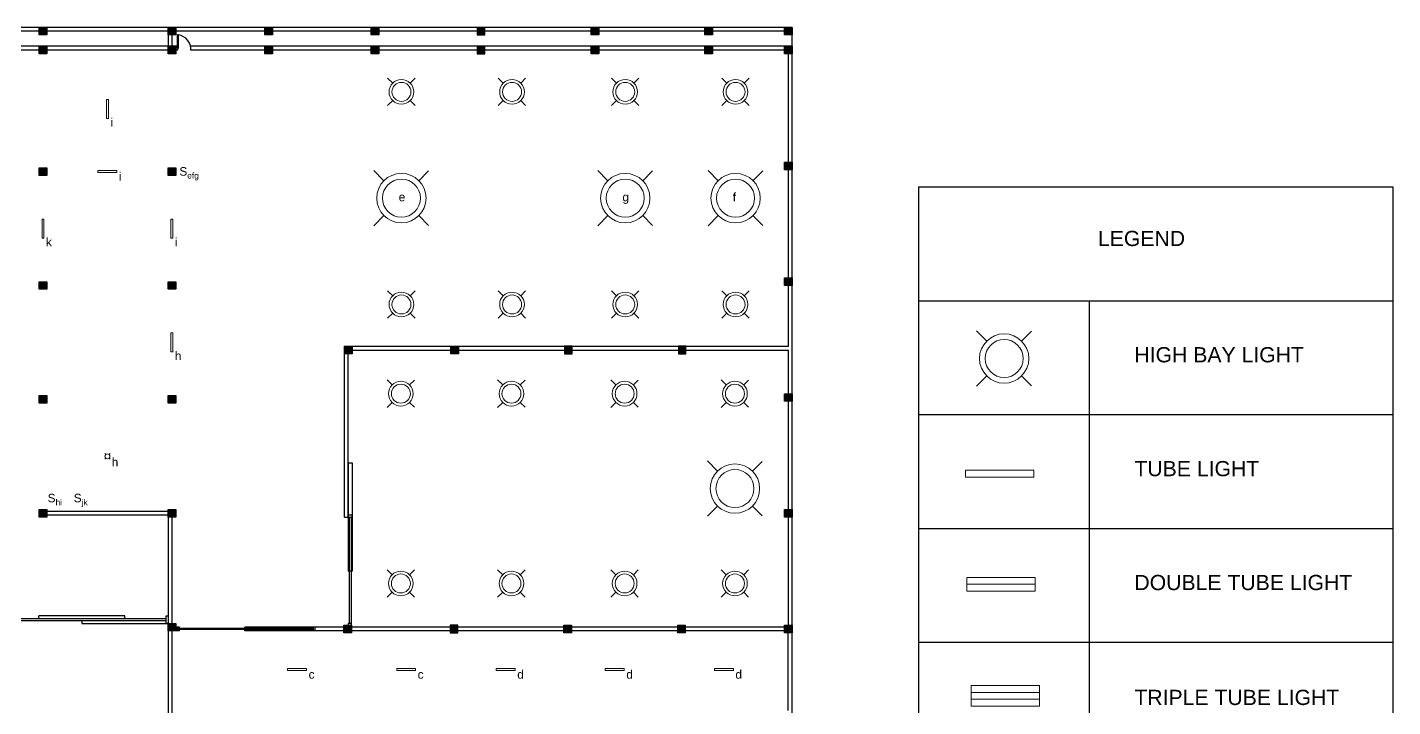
# Model space of a CAD drawing. Header units: inches. Extents: x 690793850 to 3471233902, y 1044954437 to 2780428972.
# Drawn here: x 1735588518 to 1735660506, y 1045107534 to 1045143324 of the extents above; entities that cross this region are included whole.
import ezdxf

# ---------------------------------------------------------------- set-up
doc = ezdxf.new("R2010")
doc.units = ezdxf.units.IN
doc.header["$MEASUREMENT"] = 0
for name, color, linetype in [('Doors', 140, 'Continuous'), ('Poste', 2, 'Continuous'), ('wall', 7, 'Continuous'), ('Walls', 7, 'Continuous')]:
    doc.layers.add(name, color=color, linetype=linetype)
doc.layers.add('lighting', color=3, linetype='Continuous', lineweight=13)
doc.layers.add('STAIR', color=1, linetype='Continuous', lineweight=5)
doc.styles.get("Standard").update_dxf_attribs({"font": 'arial.ttf'})

# ---------------------------------------------------------------- blocks, each defined once
blk = doc.blocks.new('poste')
for p, q in [((1735358586.536575, 1045014423.977711), (1735358986.536575, 1045014423.977711)), ((1735358586.536575, 1045014023.977711), (1735358586.536575, 1045014423.977711)), ((1735358986.536575, 1045014423.977711), (1735358986.536575, 1045014023.977711)), ((1735358986.536575, 1045014023.977711), (1735358586.536575, 1045014023.977711))]:
    blk.add_line(p, q)
blk = doc.blocks.new('hanging light')
at = {"layer": 'STAIR', "color": 3}
for p, q in [((285950, 80509), (285692, 80767)), ((286870, 80509), (287136, 80775)), ((285950, 79589), (285692, 79332)), ((286870, 79589), (287136, 79323))]:
    blk.add_line(p, q, dxfattribs=at)
for radius in [651, 501]:
    blk.add_circle((286410, 80049), radius, dxfattribs=at)
blk = doc.blocks.new('bulb')
at = {"layer": 'STAIR', "color": 3}
for p, q in [((250374, 19544), (250322, 19595)), ((250558, 19544), (250611, 19597)), ((250374, 19360), (250322, 19308)), ((250558, 19360), (250611, 19307))]:
    blk.add_line(p, q, dxfattribs=at)
blk.add_circle((250466, 19452), 130, dxfattribs=at)
blk = doc.blocks.new('tube light')
at = {"layer": 'lighting'}
for p, q in [((362255, 81955), (362255, 81855)), ((363255, 81955), (362255, 81955)), ((362255, 81855), (363255, 81855)), ((363255, 81855), (363255, 81955))]:
    blk.add_line(p, q, dxfattribs=at)

msp = doc.modelspace()

# ---------------------------------------------------------------- hatches: boundary and pattern name
at = {"layer": 'Poste', "true_color": 0xf1eb1f}
h = msp.add_hatch(color=2, dxfattribs=at)
h.dxf.hatch_style = 1
h.paths.add_polyline_path([(1735589143, 1045142924), (1735589543, 1045142924), (1735589543, 1045143324), (1735589143, 1045143324)])
h = msp.add_hatch(color=2, dxfattribs=at)
h.dxf.hatch_style = 1
h.paths.add_polyline_path([(1735595943, 1045142924), (1735596343, 1045142924), (1735596343, 1045143324), (1735595943, 1045143324)])
h = msp.add_hatch(color=2, dxfattribs=at)
h.dxf.hatch_style = 1
h.paths.add_polyline_path([(1735601043, 1045142924), (1735601443, 1045142924), (1735601443, 1045143324), (1735601043, 1045143324)])
h = msp.add_hatch(color=2, dxfattribs=at)
h.dxf.hatch_style = 1
h.paths.add_polyline_path([(1735607043, 1045143324), (1735606643, 1045143324), (1735606643, 1045142924), (1735607043, 1045142924)])
h = msp.add_hatch(color=2, dxfattribs=at)
h.dxf.hatch_style = 1
h.paths.add_polyline_path([(1735612643, 1045143324), (1735612243, 1045143324), (1735612243, 1045142924), (1735612643, 1045142924)])
h = msp.add_hatch(color=2, dxfattribs=at)
h.dxf.hatch_style = 1
h.paths.add_polyline_path([(1735618243, 1045142924), (1735618643, 1045142924), (1735618643, 1045143324), (1735618243, 1045143324)])
h = msp.add_hatch(color=2, dxfattribs=at)
h.dxf.hatch_style = 1
h.paths.add_polyline_path([(1735624243, 1045142924), (1735624643, 1045142924), (1735624643, 1045143324), (1735624243, 1045143324)])
h = msp.add_hatch(color=2, dxfattribs=at)
h.dxf.hatch_style = 1
h.paths.add_polyline_path([(1735628443, 1045142924), (1735628843, 1045142924), (1735628843, 1045143324), (1735628443, 1045143324)])
h = msp.add_hatch(color=2, dxfattribs=at)
h.dxf.hatch_style = 1
h.paths.add_polyline_path([(1735589143, 1045141924), (1735589543, 1045141924), (1735589543, 1045142324), (1735589143, 1045142324)])
h = msp.add_hatch(color=2, dxfattribs=at)
h.dxf.hatch_style = 1
h.paths.add_polyline_path([(1735595943, 1045141924), (1735596343, 1045141924), (1735596343, 1045142324), (1735595943, 1045142324)])
h = msp.add_hatch(color=2, dxfattribs=at)
h.dxf.hatch_style = 1
h.paths.add_polyline_path([(1735601043, 1045141924), (1735601443, 1045141924), (1735601443, 1045142324), (1735601043, 1045142324)])
h = msp.add_hatch(color=2, dxfattribs=at)
h.dxf.hatch_style = 1
h.paths.add_polyline_path([(1735607043, 1045142324), (1735606643, 1045142324), (1735606643, 1045141924), (1735607043, 1045141924)])
h = msp.add_hatch(color=2, dxfattribs=at)
h.dxf.hatch_style = 1
h.paths.add_polyline_path([(1735612643, 1045142324), (1735612243, 1045142324), (1735612243, 1045141924), (1735612643, 1045141924)])
h = msp.add_hatch(color=2, dxfattribs=at)
h.dxf.hatch_style = 1
h.paths.add_polyline_path([(1735618243, 1045141924), (1735618643, 1045141924), (1735618643, 1045142324), (1735618243, 1045142324)])
h = msp.add_hatch(color=2, dxfattribs=at)
h.dxf.hatch_style = 1
h.paths.add_polyline_path([(1735624243, 1045141924), (1735624643, 1045141924), (1735624643, 1045142324), (1735624243, 1045142324)])
h = msp.add_hatch(color=2, dxfattribs=at)
h.dxf.hatch_style = 1
h.paths.add_polyline_path([(1735628443, 1045141924), (1735628843, 1045141924), (1735628843, 1045142324), (1735628443, 1045142324)])
h = msp.add_hatch(color=2, dxfattribs=at)
h.dxf.hatch_style = 1
h.paths.add_polyline_path([(1735628443, 1045135824), (1735628843, 1045135824), (1735628843, 1045136224), (1735628443, 1045136224)])
h = msp.add_hatch(color=2, dxfattribs=at)
h.dxf.hatch_style = 1
h.paths.add_polyline_path([(1735589143, 1045135524), (1735589543, 1045135524), (1735589543, 1045135924), (1735589143, 1045135924)])
h = msp.add_hatch(color=2, dxfattribs=at)
h.dxf.hatch_style = 1
h.paths.add_polyline_path([(1735595943, 1045135524), (1735596343, 1045135524), (1735596343, 1045135924), (1735595943, 1045135924)])
h = msp.add_hatch(color=2, dxfattribs=at)
h.dxf.hatch_style = 1
h.paths.add_polyline_path([(1735589143, 1045129524), (1735589543, 1045129524), (1735589543, 1045129924), (1735589143, 1045129924)])
h = msp.add_hatch(color=2, dxfattribs=at)
h.dxf.hatch_style = 1
h.paths.add_polyline_path([(1735595943, 1045129524), (1735596343, 1045129524), (1735596343, 1045129924), (1735595943, 1045129924)])
h = msp.add_hatch(color=2, dxfattribs=at)
h.dxf.hatch_style = 1
h.paths.add_polyline_path([(1735628443, 1045129724), (1735628843, 1045129724), (1735628843, 1045130124), (1735628443, 1045130124)])
h = msp.add_hatch(color=2, dxfattribs=at)
h.dxf.hatch_style = 1
h.paths.add_polyline_path([(1735605643, 1045126524), (1735605243, 1045126524), (1735605243, 1045126124), (1735605643, 1045126124)])
h = msp.add_hatch(color=2, dxfattribs=at)
h.dxf.hatch_style = 1
h.paths.add_polyline_path([(1735611243, 1045126524), (1735610843, 1045126524), (1735610843, 1045126124), (1735611243, 1045126124)])
h = msp.add_hatch(color=2, dxfattribs=at)
h.dxf.hatch_style = 1
h.paths.add_polyline_path([(1735616843, 1045126124), (1735617243, 1045126124), (1735617243, 1045126524), (1735616843, 1045126524)])
h = msp.add_hatch(color=2, dxfattribs=at)
h.dxf.hatch_style = 1
h.paths.add_polyline_path([(1735622843, 1045126124), (1735623243, 1045126124), (1735623243, 1045126524), (1735622843, 1045126524)])
h = msp.add_hatch(color=2, dxfattribs=at)
h.dxf.hatch_style = 1
h.paths.add_polyline_path([(1735589143, 1045123524), (1735589543, 1045123524), (1735589543, 1045123924), (1735589143, 1045123924)])
h = msp.add_hatch(color=2, dxfattribs=at)
h.dxf.hatch_style = 1
h.paths.add_polyline_path([(1735595943, 1045123524), (1735596343, 1045123524), (1735596343, 1045123924), (1735595943, 1045123924)])
h = msp.add_hatch(color=2, dxfattribs=at)
h.dxf.hatch_style = 1
h.paths.add_polyline_path([(1735628443, 1045123624), (1735628843, 1045123624), (1735628843, 1045124024), (1735628443, 1045124024)])
h = msp.add_hatch(color=2, dxfattribs=at)
h.dxf.hatch_style = 1
h.paths.add_polyline_path([(1735589143, 1045117524), (1735589543, 1045117524), (1735589543, 1045117924), (1735589143, 1045117924)])
h = msp.add_hatch(color=2, dxfattribs=at)
h.dxf.hatch_style = 1
h.paths.add_polyline_path([(1735595943, 1045117524), (1735596343, 1045117524), (1735596343, 1045117924), (1735595943, 1045117924)])
h = msp.add_hatch(color=2, dxfattribs=at)
h.dxf.hatch_style = 1
h.paths.add_polyline_path([(1735628443, 1045117524), (1735628843, 1045117524), (1735628843, 1045117924), (1735628443, 1045117924)])
h = msp.add_hatch(color=2, dxfattribs=at)
h.dxf.hatch_style = 1
h.paths.add_polyline_path([(1735595943, 1045111524), (1735596343, 1045111524), (1735596343, 1045111924), (1735595943, 1045111924)])
h = msp.add_hatch(color=2, dxfattribs=at)
h.dxf.hatch_style = 1
h.paths.add_polyline_path([(1735605212, 1045111424), (1735605612, 1045111424), (1735605612, 1045111824), (1735605212, 1045111824)])
h = msp.add_hatch(color=2, dxfattribs=at)
h.dxf.hatch_style = 1
h.paths.add_polyline_path([(1735611212, 1045111824), (1735610812, 1045111824), (1735610812, 1045111424), (1735611212, 1045111424)])
h = msp.add_hatch(color=2, dxfattribs=at)
h.dxf.hatch_style = 1
h.paths.add_polyline_path([(1735616812, 1045111424), (1735617212, 1045111424), (1735617212, 1045111824), (1735616812, 1045111824)])
h = msp.add_hatch(color=2, dxfattribs=at)
h.dxf.hatch_style = 1
h.paths.add_polyline_path([(1735622812, 1045111424), (1735623212, 1045111424), (1735623212, 1045111824), (1735622812, 1045111824)])
h = msp.add_hatch(color=2, dxfattribs=at)
h.dxf.hatch_style = 1
h.paths.add_polyline_path([(1735628443, 1045111424), (1735628843, 1045111424), (1735628843, 1045111824), (1735628443, 1045111824)])

# ---------------------------------------------------------------- linework, layer by layer
for p, q in [((1735635506, 1045134922), (1735635506, 1045098922)), ((1735635506, 1045134922), (1735660506, 1045134922)), ((1735635506, 1045134922), (1735635506, 1045128922)), ((1735660506, 1045134922), (1735660506, 1045098922)), ((1735635506, 1045128922), (1735660506, 1045128922)), ((1735635506, 1045128922), (1735644506, 1045128922)), ((1735644506, 1045128922), (1735644506, 1045098922)), ((1735635506, 1045122922), (1735660506, 1045122922)), ((1735635506, 1045116922), (1735660506, 1045116922)), ((1735660506, 1045110922), (1735635506, 1045110922))]:
    msp.add_line(p, q)
at = {"layer": 'Doors'}
for p, q in [((1735596443, 1045142224), (1735596443, 1045142924)), ((1735596493, 1045142924), (1735596443, 1045142924)), ((1735596493, 1045142224), (1735596493, 1045142924)), ((1735596493, 1045142224), (1735596443, 1045142224)), ((1735605443, 1045120374), (1735605443, 1045114674)), ((1735605443, 1045120374), (1735605643, 1045120374)), ((1735605643, 1045120374), (1735605643, 1045114674)), ((1735605643, 1045117624), (1735605443, 1045117624)), ((1735605443, 1045117524), (1735605643, 1045117524)), ((1735605493, 1045117524), (1735605493, 1045111920)), ((1735605593, 1045117524), (1735605593, 1045111920)), ((1735605643, 1045117524), (1735605643, 1045117624)), ((1735605643, 1045114674), (1735605443, 1045114674)), ((1735593668, 1045112324), (1735589118, 1045112324)), ((1735589118, 1045112174), (1735589118, 1045112324)), ((1735593668, 1045112174), (1735593668, 1045112324)), ((1735595843, 1045111924), (1735595843, 1045112324)), ((1735595843, 1045112324), (1735595943, 1045112324)), ((1735586843, 1045112174), (1735595843, 1045112174)), ((1735586843, 1045112074), (1735595843, 1045112074)), ((1735591393, 1045112074), (1735591393, 1045111924)), ((1735591393, 1045111924), (1735595943, 1045111924)), ((1735595943, 1045111924), (1735595843, 1045111924)), ((1735596543, 1045111724), (1735596343, 1045111724)), ((1735603593, 1045111649), (1735596343, 1045111649)), ((1735603593, 1045111599), (1735596343, 1045111599)), ((1735596543, 1045111524), (1735596543, 1045111724)), ((1735605212, 1045111724), (1735599993, 1045111724)), ((1735599993, 1045111524), (1735599993, 1045111724)), ((1735603693, 1045111724), (1735603593, 1045111724)), ((1735603593, 1045111724), (1735603593, 1045111524)), ((1735603693, 1045111524), (1735603693, 1045111724)), ((1735605612, 1045111920), (1735605443, 1045111920)), ((1735605443, 1045111920), (1735605443, 1045111824)), ((1735605612, 1045111824), (1735605612, 1045111920)), ((1735596543, 1045111524), (1735596343, 1045111524)), ((1735605212, 1045111524), (1735599993, 1045111524))]:
    msp.add_line(p, q, dxfattribs=at)
msp.add_arc((1735596357, 1045142150), 787, 358.15235, 80.03537, dxfattribs=at)
at = {"layer": 'wall'}
for p, q in [((1735628843, 1045143324), (1735550443, 1045143324)), ((1735628843, 1045142324), (1735628843, 1045143324))]:
    msp.add_line(p, q, dxfattribs=at)
at = {"layer": 'Walls'}
for p, q in [((1735628443, 1045143124), (1735550443, 1045143124)), ((1735595943, 1045143124), (1735595943, 1045142324)), ((1735596143, 1045143124), (1735596143, 1045142324)), ((1735596443, 1045142324), (1735584643, 1045142324)), ((1735596443, 1045142124), (1735584643, 1045142124)), ((1735596343, 1045142324), (1735596443, 1045142324)), ((1735596443, 1045142324), (1735596443, 1045142124)), ((1735628843, 1045142324), (1735597124, 1045142324)), ((1735628543, 1045142124), (1735597143, 1045142124)), ((1735628643, 1045126524), (1735628643, 1045142024)), ((1735628843, 1045111824), (1735628843, 1045142324)), ((1735605243, 1045117524), (1735605243, 1045126524)), ((1735605243, 1045126524), (1735628643, 1045126524)), ((1735605243, 1045126324), (1735628643, 1045126324)), ((1735605443, 1045117524), (1735605443, 1045126524)), ((1735628643, 1045111724), (1735628643, 1045126324)), ((1735596143, 1045117824), (1735589543, 1045117824)), ((1735589543, 1045117824), (1735589543, 1045117624)), ((1735595943, 1045117624), (1735589543, 1045117624)), ((1735595943, 1045117624), (1735595943, 1045075524)), ((1735596143, 1045117824), (1735596143, 1045105424)), ((1735605243, 1045117524), (1735605443, 1045117524)), ((1735596543, 1045111724), (1735596343, 1045111724)), ((1735628643, 1045111724), (1735599993, 1045111724)), ((1735605212, 1045111824), (1735605212, 1045111524)), ((1735628843, 1045107024), (1735628843, 1045111824)), ((1735596543, 1045111524), (1735596343, 1045111524)), ((1735628537, 1045111524), (1735599993, 1045111524)), ((1735628537, 1045111524), (1735618643, 1045111524)), ((1735628637, 1045107324), (1735628637, 1045111524))]:
    msp.add_line(p, q, dxfattribs=at)

# ---------------------------------------------------------------- block references
at = {"layer": 'lighting'}
for name, p, rotation in [('hanging light', (1735894653, 1045219973), 180), ('hanging light', (1735900485, 1045219973), 180), ('hanging light', (1735906453, 1045219973), 180), ('hanging light', (1735912269, 1045219973), 180), ('tube light', (1735510838, 1045501779), 270), ('tube light', (1735507438, 1045495479), 270), ('tube light', (1735514238, 1045495479), 270), ('tube light', (1735514238, 1045489479), 270), ('hanging light', (1735894622, 1045204073), 180), ('hanging light', (1735900453, 1045204073), 180), ('hanging light', (1735906422, 1045204073), 180), ('hanging light', (1735912238, 1045204073), 180), ('tube light', (1735965498, 1045191391), 180), ('tube light', (1735971248, 1045191391), 180), ('tube light', (1735976498, 1045191391), 180), ('tube light', (1735982248, 1045191391), 180), ('tube light', (1735987998, 1045191391), 180)]:
    msp.add_blockref(name, p, dxfattribs=dict(at, rotation=rotation))
for name, p in [('tube light', (1735229988, 1045053819)), ('bulb', (1735342278, 1045101272))]:
    msp.add_blockref(name, p, dxfattribs=at)
at = {"layer": 'lighting', "rotation": 180}
for name, p, xscale, yscale, zscale in [('hanging light', (1736181063, 1045294423), 2, 2, 2), ('hanging light', (1736192863, 1045294423), 2, 2, 2), ('hanging light', (1736198679, 1045294423), 2, 2, 2), ('hanging light', (1736212842, 1045285974), 2, 2, 2), ('hanging light', (1736198648, 1045279123), 2, 2, 2), ('tube light', (1736947943, 1045415172), 3.606165546930977, 3.606165546930977, 3.606165546930977), ('tube light', (1736948004, 1045409526), 3.606165546930977, 3.606165546930977, 3.606165546930977), ('tube light', (1736948004, 1045409165), 3.606165546930977, 3.606165546930977, 3.606165546930977), ('tube light', (1736948233, 1045403830), 3.606165546930977, 3.606165546930977, 3.606165546930977), ('tube light', (1736948233, 1045403470), 3.606165546930977, 3.606165546930977, 3.606165546930977), ('tube light', (1736948233, 1045403109), 3.606165546930977, 3.606165546930977, 3.606165546930977)]:
    msp.add_blockref(name, p, dxfattribs=dict(at, xscale=xscale, yscale=yscale, zscale=zscale))
at = {"layer": 'lighting', "xscale": -1}
for p in [(1735894653, 1045048675), (1735900485, 1045048675), (1735906453, 1045048675), (1735912269, 1045048675), (1735894622, 1045033975), (1735900453, 1045033975), (1735906422, 1045033975), (1735912238, 1045033975)]:
    msp.add_blockref('hanging light', p, dxfattribs=at)
at = {"layer": 'Poste', "color": 2, "true_color": 0xf1eb1f}
for p in [(230557, 128900), (237357, 128900), (242457, 128900), (259657, 128900), (265657, 128900), (269857, 128900), (230557, 127900), (237357, 127900), (242457, 127900), (259657, 127900), (265657, 127900), (269857, 127900), (269857, 121800), (230557, 121500), (237357, 121500), (230557, 115500), (237357, 115500), (269857, 115700), (230557, 109500), (237357, 109500), (269857, 109600), (230557, 103500), (237357, 103500), (269857, 103500), (237357, 97500), (246625, 97400), (258225, 97400), (264225, 97400), (269857, 97400)]:
    msp.add_blockref('poste', p, dxfattribs=at)
at = {"layer": 'Poste', "color": 2, "true_color": 0xf1eb1f, "rotation": 180}
for p in [(3470965630, 2090157348), (3470965630, 2090156348), (3470964230, 2090140548), (3470969830, 2090140548)]:
    msp.add_blockref('poste', p, dxfattribs=at)
at = {"layer": 'Poste', "color": 2, "true_color": 0xf1eb1f, "xscale": -1}
for p in [(3470971230, 128900), (3470971230, 127900), (3470969798, 97400)]:
    msp.add_blockref('poste', p, dxfattribs=at)
at = {"layer": 'Poste', "color": 2, "true_color": 0xf1eb1f, "xscale": -1, "rotation": 180}
for p in [(258257, 2090140548), (264257, 2090140548)]:
    msp.add_blockref('poste', p, dxfattribs=at)

# ---------------------------------------------------------------- texts
at = {"char_height": 800, "attachment_point": 1}
for s, width, heights, insert in [('LEGEND', 5616.41, [-827], (1735644966, 1045132601)), ('HIGH BAY LIGHT', 15939.91, [-827], (1735646887, 1045126475)), ('TUBE LIGHT', 15939.91, [-827], (1735646887, 1045120475)), ('DOUBLE TUBE LIGHT', 15939.91, [-828], (1735646887, 1045114475)), ('TRIPLE TUBE LIGHT', 15939.91, [-827], (1735646887, 1045108422))]:
    msp.add_mtext_dynamic_manual_height_columns(s, width=width, gutter_width=1, heights=heights, dxfattribs=dict(at, insert=insert))
at = {"layer": 'lighting', "char_height": 450, "attachment_point": 1}
for s, width, heights, insert in [('i', 1526.02, [-450], (1735592898, 1045138540)), ('i', 1526.02, [-450], (1735593349, 1045135695)), ('\\A1;S{\\H0.7x;\\S^ efg;}', 1809.53, [-526], (1735596533, 1045135958)), ('f', 1526.02, [-458], (1735625711, 1045134609)), ('e', 1526.02, [-457], (1735608096, 1045134609)), ('g', 1526.02, [-582], (1735619896, 1045134609)), ('k', 1526.02, [-450], (1735589498, 1045132240)), ('i', 1526.02, [-450], (1735596298, 1045132240)), ('h', 1526.02, [-450], (1735596298, 1045126240)), ('h', 1526.02, [-450], (1735592966, 1045120642)), ('\\A1;S{\\H0.7x;\\S^ hi;}', 1809.53, [-465], (1735589588, 1045118750)), ('\\A1;S{\\H0.7x;\\S^ jk;}', 1809.53, [-520], (1735590964, 1045118750)), ('d', 1526.02, [-457], (1735614349, 1045109457)), ('d', 1526.02, [-457], (1735620099, 1045109457)), ('d', 1526.02, [-457], (1735625849, 1045109457)), ('c', 1526.02, [-457], (1735603349, 1045109457)), ('c', 1526.02, [-457], (1735609099, 1045109457))]:
    msp.add_mtext_dynamic_manual_height_columns(s, width=width, gutter_width=1, heights=heights, dxfattribs=dict(at, insert=insert))

doc.saveas('drawing.dxf')
